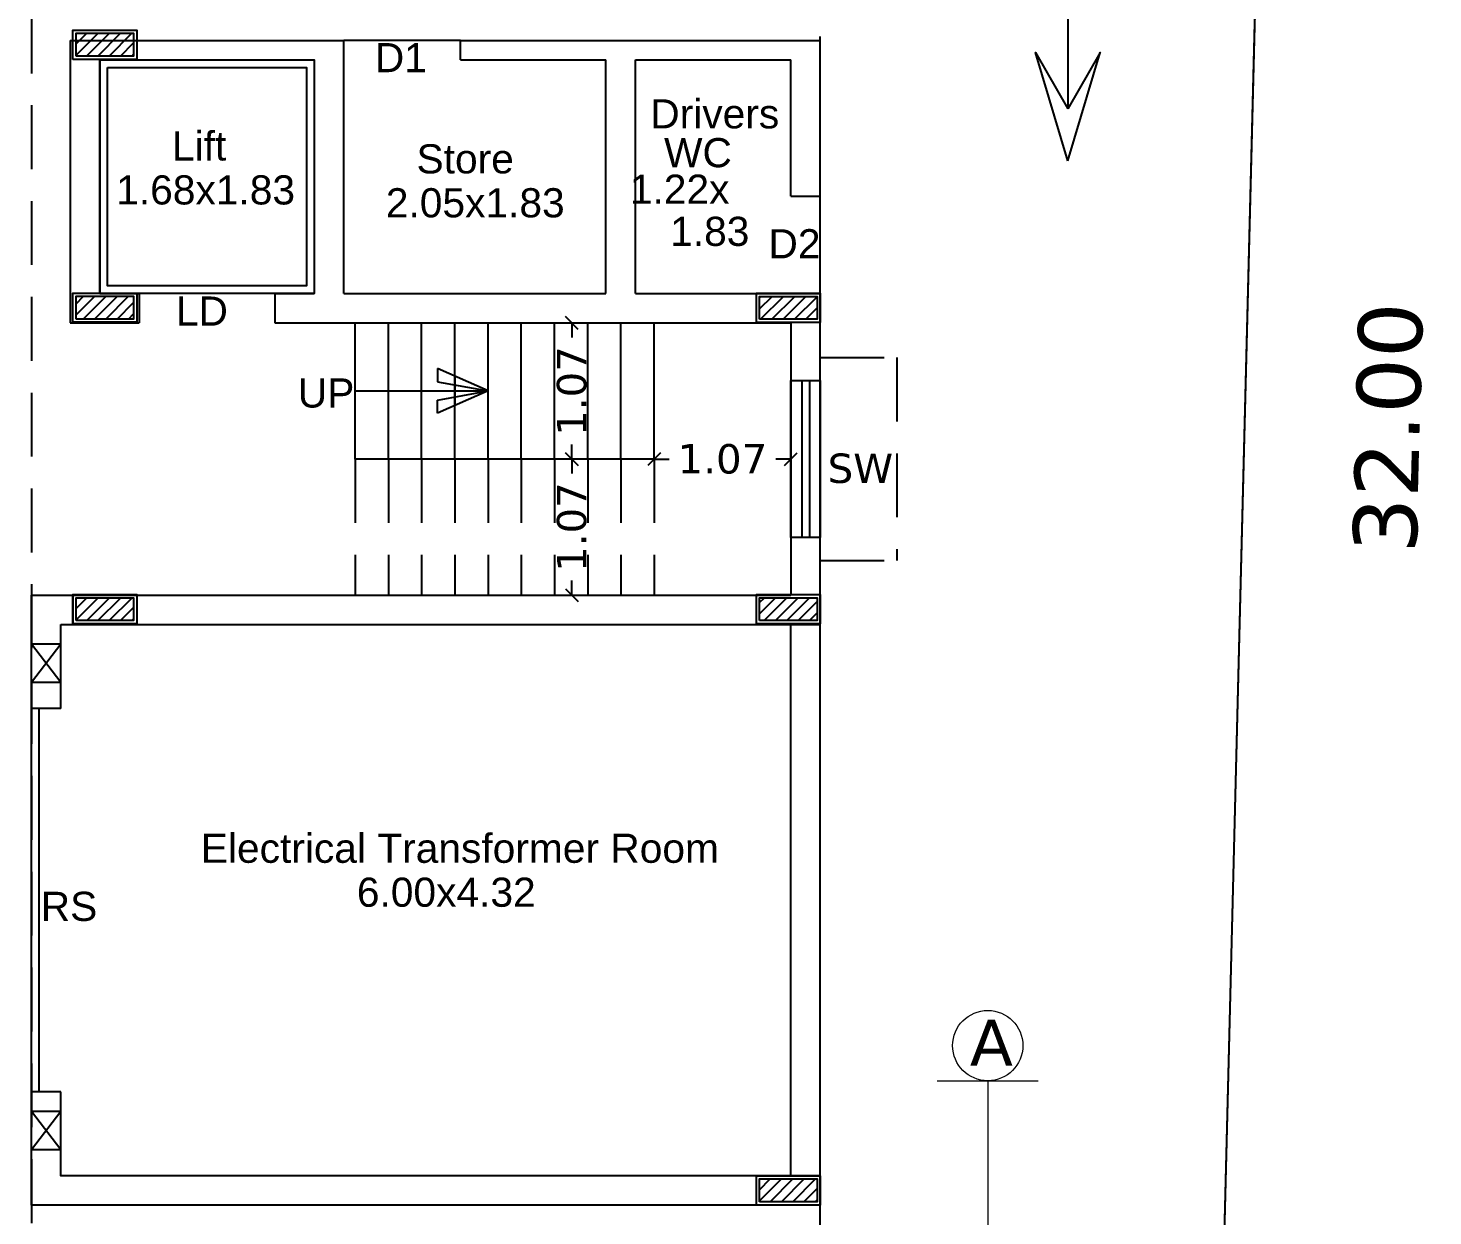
# Model space of a CAD drawing. Header units: metres. Extents: x 1161 to 1456, y 119 to 208.
# Drawn here: x 1166.43 to 1177.43, y 140.73 to 150.03 of the extents above; entities that cross this region are included whole.
import ezdxf

# ---------------------------------------------------------------- set-up
doc = ezdxf.new("R2010")
doc.units = ezdxf.units.M
doc.header["$MEASUREMENT"] = 0
doc.header["$PDMODE"] = 1
doc.header["$PDSIZE"] = -5
doc.linetypes.add('DASHED', pattern=[0.75, 0.5, -0.25])
doc.layers.add('DIM', color=6, linetype='Continuous', lineweight=15)
doc.layers.add('HAT', color=9, linetype='Continuous', lineweight=15)
doc.layers.add('GRID', color=8, linetype='Continuous')
doc.layers.add('TEXT', color=7, linetype='Continuous')
doc.styles.add('100sc mnt', font='arial.ttf', dxfattribs={"height": 12})
doc.styles.get("Standard").update_dxf_attribs({"font": 'verdana.ttf'})
doc.dimstyles.new('app', dxfattribs={"dimtxt": 0.23, "dimasz": 0.1, "dimexe": 0.18, "dimexo": 0.0625, "dimgap": 0.09, "dimtad": 0, "dimzin": 0, "dimdsep": 46, "dimtxsty": 'Standard', "dimblk": 'OBLIQUE', "dimcen": 0.09, "dimse1": 1, "dimse2": 1, "dimclrd": 8, "dimclre": 8, "dimclrt": 6, "dimadec": 0, "dimazin": 0, "dimtfac": 1, "dimtofl": 0, "dimtmove": 0, "dimatfit": 3, "dimfxl": 0, "dimtolj": 1, "dimtzin": 0, "dimarcsym": 0})

# ---------------------------------------------------------------- blocks, each defined once
blk = doc.blocks.new('*D152')
at = {"layer": 'DEFPOINTS', "color": 0}
for p in [(1176.36, 162.927), (1175.557, 130.937), (1176.679, 130.909)]:
    blk.add_point(p, dxfattribs=at)
at = {"color": 6, "insert": (1177.081, 146.903), "char_height": 0.5, "attachment_point": 5, "rotation": 88.5611}
blk.add_mtext('\\A1;32.00', dxfattribs=at)
blk = doc.blocks.new('_Oblique')
at = {"layer": 'HAT', "color": 0, "linetype": 'Continuous', "lineweight": -2}
blk.add_line((-0.5, -0.5), (0.5, 0.5), dxfattribs=at)
blk = doc.blocks.new('A$C2A26495B')
at = {"layer": 'GRID'}
for points in [[(0, 2.263), (-0.253, 1.415), (0, 1.857)], [(0, 2.263), (0.253, 1.415), (0, 1.857)], [(0, 0), (0, 1.857)]]:
    blk.add_lwpolyline(points, dxfattribs=at)
blk = doc.blocks.new('*D162')
at = {"color": 8, "lineweight": -2}
for p, q in [((1170.69, 147.722), (1170.69, 147.608)), ((1170.69, 146.657), (1170.69, 146.772))]:
    blk.add_line(p, q, dxfattribs=at)
at = {"layer": 'DEFPOINTS', "color": 0}
for p in [(1170.69, 147.722), (1170.697, 147.722), (1170.697, 146.657)]:
    blk.add_point(p, dxfattribs=at)
at = {"color": 8, "lineweight": -2, "xscale": 0.1, "yscale": 0.1, "zscale": 0.1}
for p, rotation in [((1170.69, 147.722), 90), ((1170.69, 146.657), 270)]:
    blk.add_blockref('_Oblique', p, dxfattribs=dict(at, rotation=rotation))
at = {"color": 6, "insert": (1170.69, 147.19), "char_height": 0.23, "attachment_point": 5, "rotation": 90}
blk.add_mtext('\\A1;1.07', dxfattribs=at)
blk = doc.blocks.new('*D154')
at = {"color": 8, "linetype": 'DASHED', "lineweight": -2}
for p, q in [((1170.69, 146.657), (1170.69, 146.543)), ((1170.69, 145.592), (1170.69, 145.707))]:
    blk.add_line(p, q, dxfattribs=at)
at = {"layer": 'DEFPOINTS', "color": 0, "linetype": 'DASHED'}
for p in [(1170.69, 146.657), (1170.69, 145.592), (1170.69, 145.592)]:
    blk.add_point(p, dxfattribs=at)
at = {"color": 8, "linetype": 'DASHED', "lineweight": -2, "xscale": 0.1, "yscale": 0.1, "zscale": 0.1}
for p, rotation in [((1170.69, 146.657), 90), ((1170.69, 145.592), 270)]:
    blk.add_blockref('_Oblique', p, dxfattribs=dict(at, rotation=rotation))
at = {"color": 6, "linetype": 'DASHED', "insert": (1170.69, 146.125), "char_height": 0.23, "attachment_point": 5, "rotation": 90}
blk.add_mtext('\\A1;1.07', dxfattribs=at)
blk = doc.blocks.new('*D163')
at = {"color": 8, "lineweight": -2}
for p, q in [((1171.334, 146.657), (1171.452, 146.657)), ((1172.404, 146.657), (1172.287, 146.657))]:
    blk.add_line(p, q, dxfattribs=at)
at = {"layer": 'DEFPOINTS', "color": 0}
for p in [(1171.334, 146.657), (1172.404, 146.657), (1172.404, 146.657)]:
    blk.add_point(p, dxfattribs=at)
at = {"color": 8, "lineweight": -2, "xscale": 0.1, "yscale": 0.1, "zscale": 0.1, "rotation": 180}
blk.add_blockref('_Oblique', (1171.334, 146.657), dxfattribs=at)
at = {"color": 8, "lineweight": -2, "xscale": 0.1, "yscale": 0.1, "zscale": 0.1}
blk.add_blockref('_Oblique', (1172.404, 146.657), dxfattribs=at)
at = {"color": 6, "insert": (1171.869, 146.657), "char_height": 0.23, "attachment_point": 5}
blk.add_mtext('\\A1;1.07', dxfattribs=at)
blk = doc.blocks.new('A$C1343161E')
at = {"layer": 'DIM'}
for p, q in [((-0.395, 0), (0.395, 0)), ((0, 0), (0, -1.205))]:
    blk.add_line(p, q, dxfattribs=at)
blk.add_circle((0, 0.275), 0.275, dxfattribs=at)
at = {"layer": 'TEXT'}
blk.add_text('A', height=0.359, dxfattribs=at).set_placement((-0.14, 0.119))
blk = doc.blocks.new('A$C360518C6')
at = {"layer": 'GRID'}
h = blk.add_hatch(dxfattribs=at)
h.set_pattern_fill('ANSI31', color=256, scale=0.5)
h.set_pattern_definition([(45, (1868.51851, -3008.56876), (-0.0441941738, 0.0441941738), [])])
h.paths.add_polyline_path([(-0.475, -0.203), (-0.475, -0.025), (-0.025, -0.025), (-0.025, -0.203)])
for points in [[(-0.5, -0.229), (-0.5, 0), (0, 0), (0, -0.229)], [(-0.475, -0.203), (-0.475, -0.025), (-0.025, -0.025), (-0.025, -0.203)]]:
    blk.add_lwpolyline(points, close=True)

msp = doc.modelspace()

# ---------------------------------------------------------------- linework, layer by layer
for p, q in [((1175.5568, 130.9367), (1176.3604, 162.9266)), ((1166.7645, 149.9349), (1166.7645, 147.7225)), ((1166.7645, 149.9349), (1168.9045, 149.9349)), ((1168.9045, 147.9525), (1168.9045, 149.9349)), ((1169.8189, 149.9349), (1168.9045, 149.9349)), ((1169.8189, 149.9349), (1172.6345, 149.9349)), ((1169.8189, 149.7825), (1169.8189, 149.9349)), ((1172.6345, 148.7145), (1172.6345, 149.9349)), ((1166.9945, 149.7825), (1166.9945, 147.9525)), ((1166.9945, 149.7825), (1168.6745, 149.7825)), ((1168.6745, 149.7825), (1168.6745, 147.9525)), ((1169.8189, 149.7825), (1170.9576, 149.7825)), ((1170.9576, 147.9525), (1170.9576, 149.7825)), ((1171.1876, 149.7825), (1172.4045, 149.7825)), ((1171.1876, 147.9525), (1171.1876, 149.7825)), ((1172.4045, 148.7145), (1172.4045, 149.7825)), ((1172.4045, 148.7145), (1172.6345, 148.7145)), ((1172.6345, 147.9525), (1172.6345, 148.7145)), ((1166.9945, 147.9525), (1167.3045, 147.9525)), ((1167.3045, 147.9525), (1167.3045, 147.7225)), ((1168.3645, 147.9525), (1168.6745, 147.9525)), ((1168.3645, 147.9525), (1168.3645, 147.7225)), ((1168.9045, 147.9525), (1170.9576, 147.9525)), ((1171.1876, 147.9525), (1172.6345, 147.9525)), ((1172.6345, 145.3625), (1172.6345, 147.9525)), ((1166.7645, 147.7225), (1167.3045, 147.7225)), ((1168.3645, 147.7225), (1172.4045, 147.7225)), ((1168.9945, 146.6575), (1168.9945, 147.7225)), ((1169.2545, 146.6575), (1169.2545, 147.7225)), ((1169.5145, 146.6575), (1169.5145, 147.7225)), ((1169.7745, 146.6575), (1169.7745, 147.7225)), ((1170.0345, 146.6575), (1170.0345, 147.7225)), ((1170.2945, 146.6575), (1170.2945, 147.7225)), ((1170.5545, 146.6575), (1170.5545, 147.7225)), ((1170.8145, 146.6575), (1170.8145, 147.7225)), ((1171.0745, 146.6575), (1171.0745, 147.7225)), ((1171.3345, 146.6575), (1171.3345, 147.7225)), ((1172.4045, 147.7225), (1172.4045, 145.5925)), ((1170.0345, 147.1909), (1169.6383, 147.3652)), ((1169.6383, 147.3652), (1169.6383, 147.2624)), ((1169.6383, 147.2624), (1170.0345, 147.1909)), ((1169.7745, 147.3053), (1169.7745, 147.0765)), ((1172.4895, 147.2719), (1172.4895, 146.0431)), ((1172.5495, 147.2719), (1172.5495, 146.0431)), ((1168.9945, 147.1909), (1170.0345, 147.1909)), ((1170.0345, 147.1909), (1169.6383, 147.0165)), ((1169.6383, 147.1194), (1170.0345, 147.1909)), ((1169.6383, 147.0165), (1169.6383, 147.1194)), ((1171.3345, 146.6575), (1168.9945, 146.6575)), ((1166.7845, 145.5925), (1166.7845, 145.3625)), ((1166.6904, 145.3625), (1172.6345, 145.3625)), ((1166.6904, 144.7045), (1166.4604, 144.7045)), ((1166.6904, 141.7045), (1166.4604, 141.7045))]:
    msp.add_line(p, q)
at = {"linetype": 'DASHED'}
for p, q in [((1166.4604, 159.9266), (1166.4604, 133.8666)), ((1172.6345, 147.4519), (1173.2345, 147.4519)), ((1173.2345, 147.4519), (1173.2345, 145.8631)), ((1168.9945, 146.6575), (1168.9945, 145.5925)), ((1169.2545, 146.6575), (1169.2545, 145.5925)), ((1169.5145, 146.6575), (1169.5145, 145.5925)), ((1169.7745, 146.6575), (1169.7745, 145.5925)), ((1170.0345, 146.6575), (1170.0345, 145.5925)), ((1170.2945, 146.6575), (1170.2945, 145.5925)), ((1170.5545, 146.6575), (1170.5545, 145.5925)), ((1170.8145, 146.6575), (1170.8145, 145.5925)), ((1171.0745, 146.6575), (1171.0745, 145.5925)), ((1171.3345, 146.6575), (1171.3345, 145.5925)), ((1172.6345, 145.8631), (1173.2345, 145.8631))]:
    msp.add_line(p, q, dxfattribs=at)
for points in [[(1161.9604, 130.6266), (1175.5568, 130.9367), (1176.3604, 162.9266), (1161.9604, 162.9266)], [(1166.9945, 149.7825), (1168.6745, 149.7825), (1168.6745, 147.9525), (1166.9945, 147.9525)], [(1167.0545, 149.7225), (1168.6145, 149.7225), (1168.6145, 148.0125), (1167.0545, 148.0125)], [(1172.4045, 147.2719), (1172.6345, 147.2719), (1172.6345, 146.0431), (1172.4045, 146.0431)]]:
    msp.add_lwpolyline(points, close=True)
for points in [[(1172.6345, 148.7145), (1172.6345, 159.9266), (1164.9745, 159.9266), (1164.9745, 133.8666), (1172.6345, 133.8666), (1172.6345, 141.0466)], [(1172.6345, 145.3625), (1172.6345, 147.9525)]]:
    msp.add_lwpolyline(points, dxfattribs=at)
for points in [[(1172.6345, 140.8166), (1166.4604, 140.8166), (1166.4604, 145.5925), (1172.4045, 145.5925)], [(1166.6904, 144.7045), (1166.6904, 145.3625)], [(1172.4045, 141.0466), (1172.4045, 145.3625)], [(1172.6345, 141.0466), (1172.6345, 145.3625)], [(1166.6904, 144.9082), (1166.4618, 145.2082)], [(1166.6904, 145.2082), (1166.4618, 144.9082)], [(1166.4604, 141.7045), (1166.4604, 144.7045)], [(1166.5204, 141.7045), (1166.5204, 144.7045)], [(1172.6345, 141.0466), (1166.6904, 141.0466), (1166.6904, 141.7045)], [(1166.6904, 141.2503), (1166.4618, 141.5503)], [(1166.6904, 141.5503), (1166.4618, 141.2503)]]:
    msp.add_lwpolyline(points)
at = {"ltscale": 0.1}
for points in [[(1166.6904, 145.2082), (1166.4618, 145.2082)], [(1166.6904, 144.9082), (1166.4618, 144.9082)], [(1166.6904, 141.5503), (1166.4618, 141.5503)], [(1166.6904, 141.2503), (1166.4618, 141.2503)]]:
    msp.add_lwpolyline(points, dxfattribs=at)

# ---------------------------------------------------------------- block references
at = {"rotation": 180}
msp.add_blockref('A$C2A26495B', (1174.5737, 151.2548), dxfattribs=at)
for name, p in [('A$C360518C6', (1167.2845, 150.0152)), ('A$C360518C6', (1167.2845, 147.9566)), ('A$C360518C6', (1172.6345, 147.9552)), ('A$C360518C6', (1167.2845, 145.5966)), ('A$C360518C6', (1172.6345, 145.5966)), ('A$C1343161E', (1173.946, 141.7905)), ('A$C360518C6', (1172.6345, 141.0466))]:
    msp.add_blockref(name, p)

# ---------------------------------------------------------------- texts
at = {"style": '100sc mnt'}
for s, height, p in [('D1', 0.22819, (1169.1481, 149.6857)), ('Drivers', 0.22819, (1171.3044, 149.2458)), ('Lift', 0.22819, (1167.5599, 148.9942)), ('Store', 0.22819, (1169.4745, 148.8933)), ('WC', 0.22819, (1171.412, 148.9418)), ('1.68x1.83', 0.22819, (1167.1235, 148.6502)), ('1.22x ', 0.22819, (1171.1443, 148.6558)), ('2.05x1.83', 0.22819, (1169.2341, 148.5494)), ('1.83', 0.22819, (1171.4597, 148.3258)), ('D2', 0.22819, (1172.2293, 148.2286)), ('LD', 0.22819, (1167.5909, 147.7016)), ('UP', 0.22819, (1168.5451, 147.0604)), ('Electrical Transformer Room', 0.228188, (1167.7857, 143.4964)), ('6.00x4.32', 0.22819, (1169.0073, 143.1524)), ('RS', 0.22819, (1166.5327, 143.0415))]:
    msp.add_text(s, height=height, dxfattribs=at).set_placement(p)
msp.add_text('SW', height=0.23).set_placement((1172.6927, 146.4703))

# ---------------------------------------------------------------- dimensions: what is measured, and where the dimension line sits
dim = msp.add_aligned_dim(p1=(1176.3604, 162.9266), p2=(1175.5568, 130.9367), distance=1.1228, dimstyle='app', override={"dimtxt": 0.5, "dimsd1": 1, "dimsd2": 1})
dim.commit()
dim.dimension.update_dxf_attribs({"geometry": '*D152', "text_midpoint": (1177.081, 146.9035)})
dim = msp.add_linear_dim(base=(1170.6896802706, 147.7224937335), p1=(1170.6967552966, 146.6574937335), p2=(1170.6967552966, 147.7224937335), angle=90, dimstyle='app')
dim.commit()
dim.dimension.update_dxf_attribs({"geometry": '*D162', "text_midpoint": (1170.6896802706, 147.1899937335)})
dim = msp.add_linear_dim(base=(1172.4045, 146.6575), p1=(1171.3345, 146.6575), p2=(1172.4045, 146.6575), dimstyle='app')
dim.commit()
dim.dimension.update_dxf_attribs({"geometry": '*D163', "text_midpoint": (1171.8695, 146.6575)})
at = {"linetype": 'DASHED'}
dim = msp.add_linear_dim(base=(1170.6896802706, 145.5924937335), p1=(1170.6896802706, 146.6574937335), p2=(1170.6896802706, 145.5924937335), angle=90, dimstyle='app', dxfattribs=at)
dim.commit()
dim.dimension.update_dxf_attribs({"geometry": '*D154', "text_midpoint": (1170.6896802706, 146.1249937335)})

doc.saveas('drawing.dxf')
